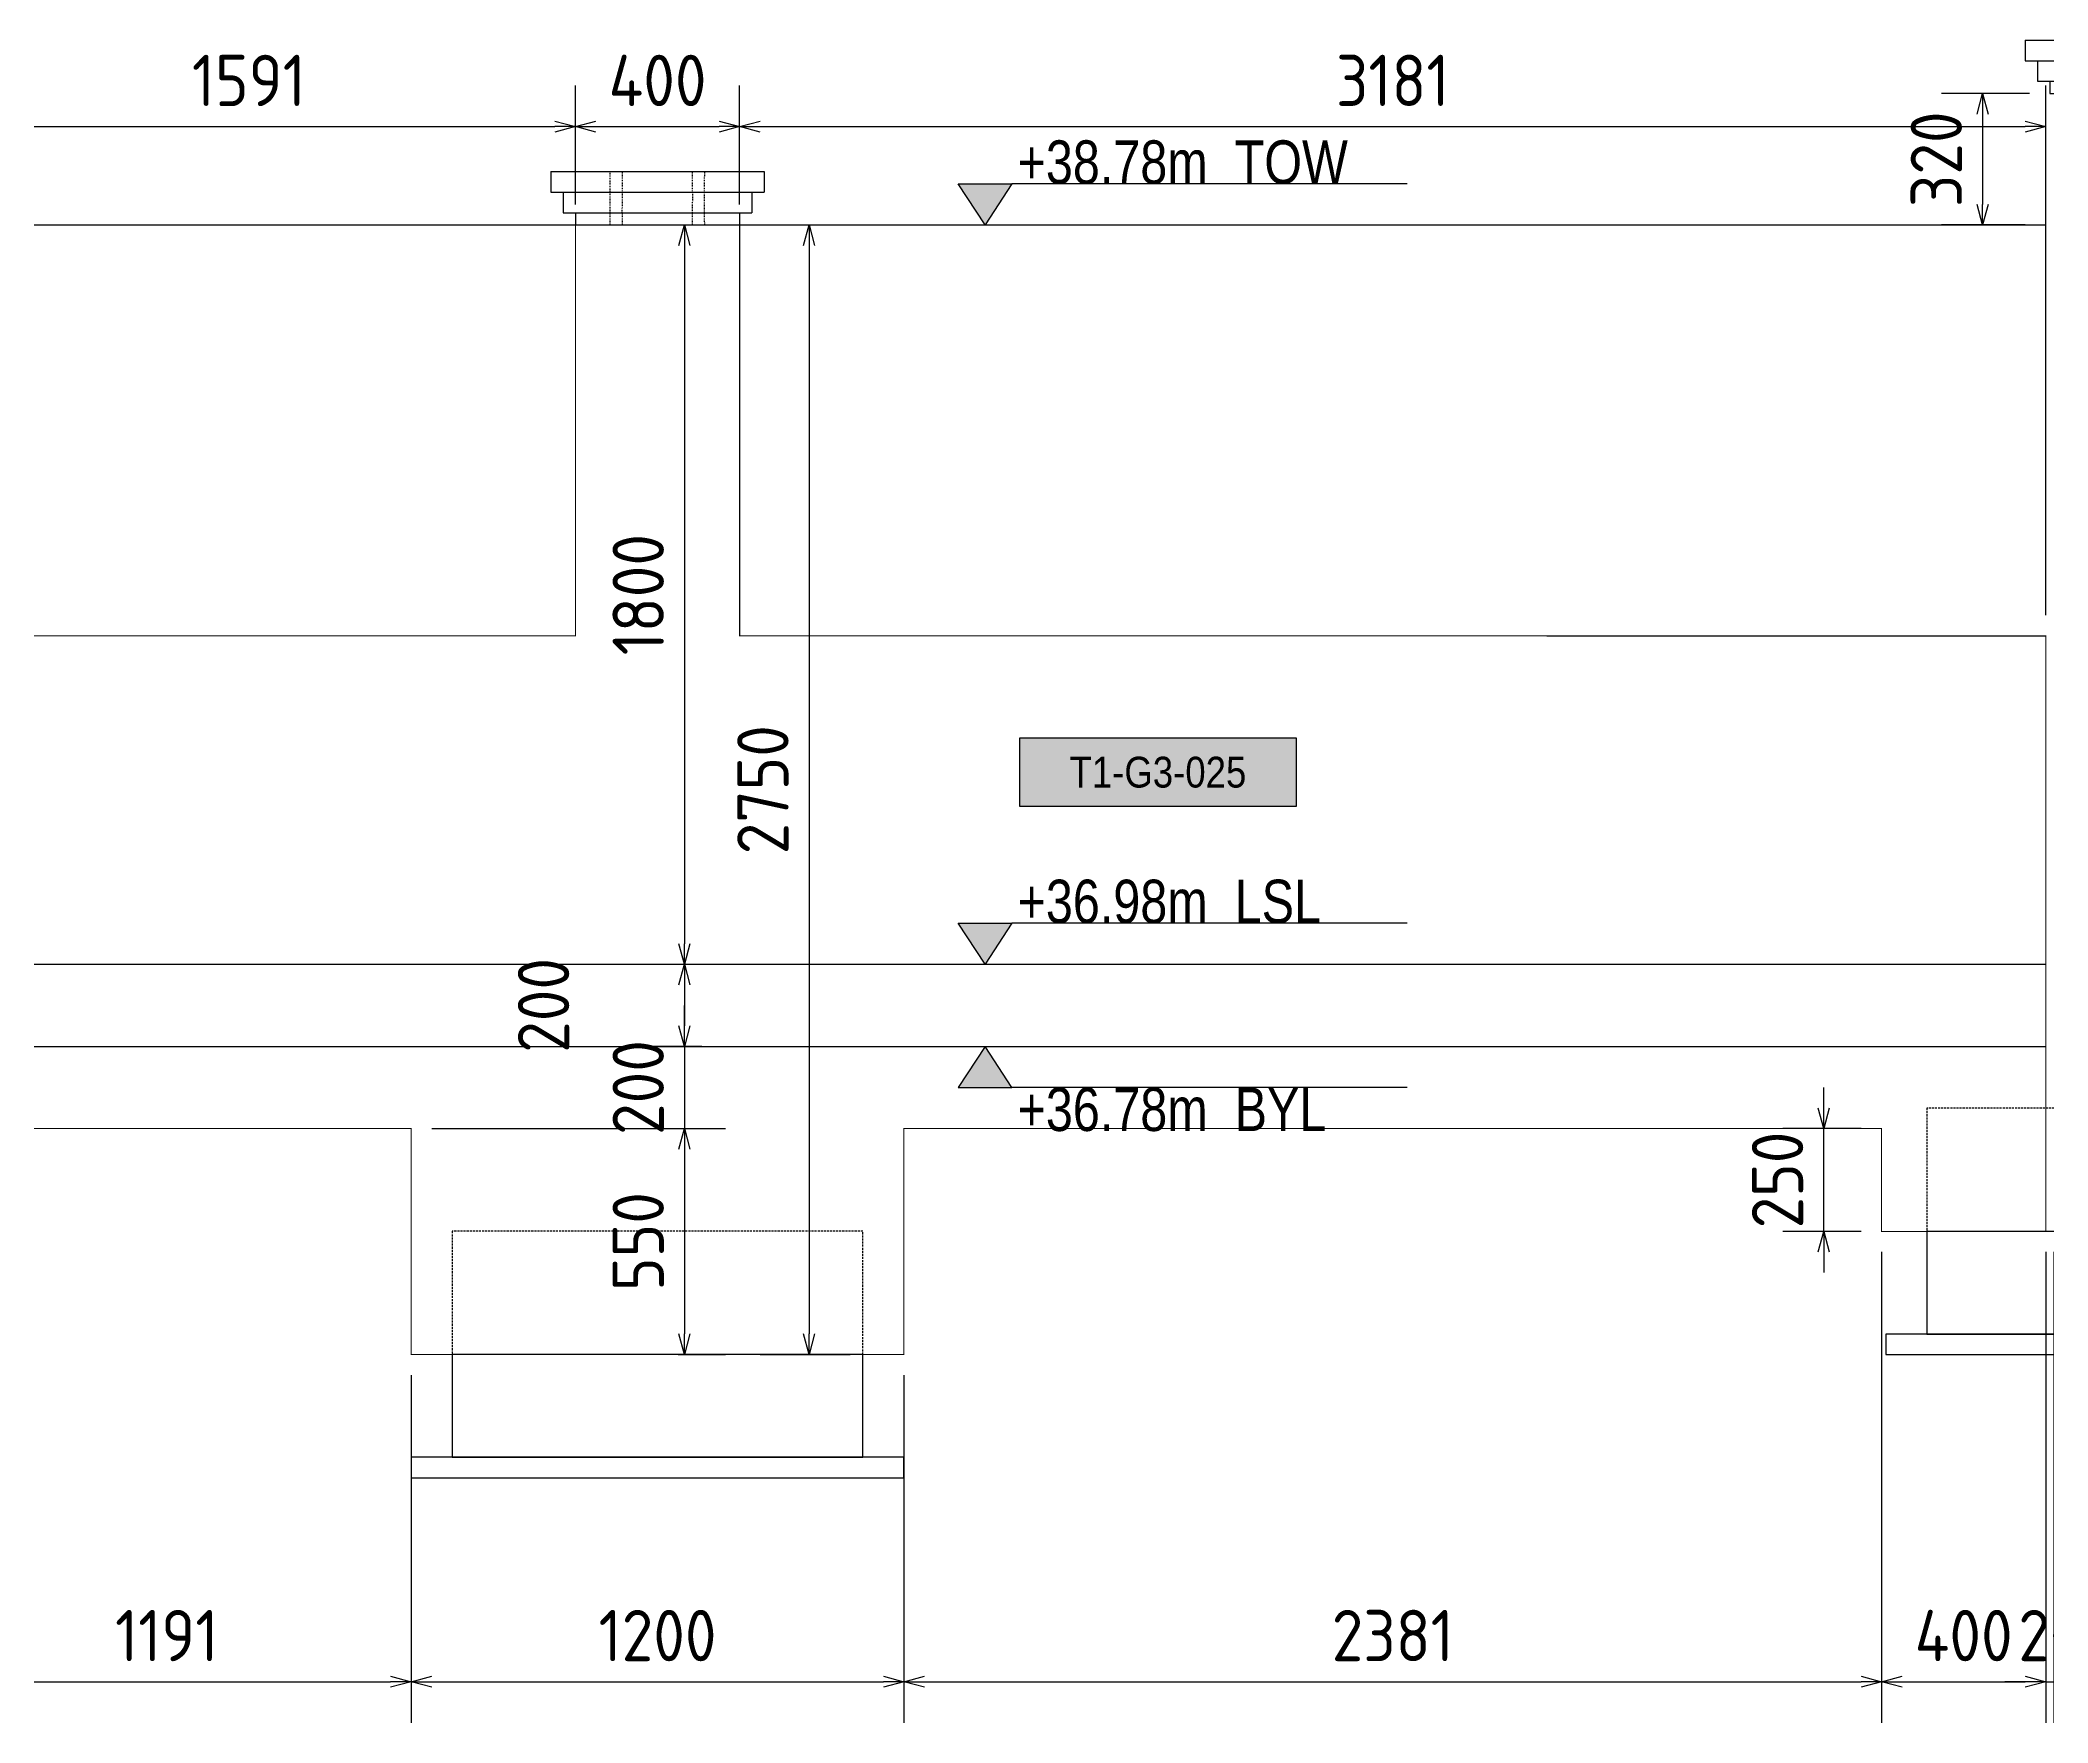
# Model space of a CAD drawing. Header units: centimetres. Extents: x -6122352 to 7132207, y -1694241 to 1947892.
# Drawn here: x 3279849 to 3284739, y 19755 to 23852 of the extents above; entities that cross this region are included whole.
import ezdxf
from ezdxf.enums import TextEntityAlignment as Align

# ---------------------------------------------------------------- set-up
doc = ezdxf.new("R2010")
doc.units = ezdxf.units.CM
doc.header["$MEASUREMENT"] = 0
doc.header["$PDMODE"] = 66
doc.header["$PDSIZE"] = 100
for name, pattern in [('23585-XR-AR-END-SETTING OUT PLAN$0$HIDDEN', [0.375, 0.25, -0.125]), ('DASHED2', [0.375, 0.25, -0.125]), ('DXK_LINE_DOT2', [3.9198, 1.9599, -1.9599])]:
    doc.linetypes.add(name, pattern=pattern)
for name, color, linetype in [('@MI-TYPE-01', 30, 'Continuous'), ('JML-Dimension', 1, 'Continuous'), ('PANEL-TAGS', 7, 'Continuous'), ('SECTION', 130, 'Continuous')]:
    doc.layers.add(name, color=color, linetype=linetype)
doc.styles.add('PANELTAG_STYLE', font='arial.ttf')
doc.styles.add('Schueco-BEMSTIL', font='isocpeur.ttf', dxfattribs={"width": 0.9})
doc.styles.add('txt-Pisa-std', font='arial.ttf', dxfattribs={"width": 0.8})
doc.dimstyles.new('MI- JWC-TXT-2.5 MM', dxfattribs={"dimscale": 1.5, "dimtxt": 2.5, "dimasz": 1, "dimexe": 2, "dimexo": 1, "dimgap": 1, "dimtad": 1, "dimdec": 0, "dimdsep": 46, "dimtxsty": 'Schueco-BEMSTIL', "dimblk": 'OPEN30', "dimcen": 0, "dimdle": 2, "dimclrd": 140, "dimclre": 8, "dimclrt": 40, "dimadec": 0, "dimazin": 2, "dimtfac": 1, "dimtdec": 0, "dimtix": 1, "dimtmove": 2, "dimatfit": 3, "dimldrblk": 'OPEN', "dimfxl": 2, "dimlwd": -1, "dimlwe": -1, "dimarcsym": 0})

# ---------------------------------------------------------------- blocks, each defined once
blk = doc.blocks.new('*U2058')
at = {"layer": 'JML-Dimension'}
h = blk.add_hatch(color=10, dxfattribs=at)
h.dxf.hatch_style = 1
h.paths.add_polyline_path([(0, 0), (-1.54, 2.37), (1.54, 2.37)])
blk.add_line((24.31, 2.37), (1.54, 2.37), dxfattribs=at)
blk.add_lwpolyline([(0, 0), (-1.54, 2.37), (1.54, 2.37), (0, 0)], dxfattribs=at)
at = {"color": 5, "style": 'txt-Pisa-std', "width": 0.8}
blk.add_attdef('+0.0', text='', height=2.5, dxfattribs=at).set_placement((1.87, 2.37), align=Align.BOTTOM_LEFT)
blk = doc.blocks.new('T1-FOOTING ELEVATION')
at = {"color": 9}
blk.add_lwpolyline([(-600, -250), (600, -250), (600, -300), (-600, -300)], close=True, dxfattribs=at)
at = {"layer": '@MI-TYPE-01', "color": 114, "linetype": '23585-XR-AR-END-SETTING OUT PLAN$0$HIDDEN', "ltscale": 20, "true_color": 0x139b48}
blk.add_lwpolyline([(-500, 0), (-500, 300), (500, 300), (500, 0)], dxfattribs=at)
at = {"layer": '@MI-TYPE-01', "color": 114, "true_color": 0x139b48}
blk.add_lwpolyline([(-500, 0), (500, 0), (500, -250), (-500, -250)], close=True, dxfattribs=at)
blk = doc.blocks.new('_Open30')
at = {"color": 0, "linetype": 'ByBlock', "lineweight": -2}
for p, q in [((-1, 0.268), (0, 0)), ((0, 0), (-1, -0.268)), ((0, 0), (-1, 0))]:
    blk.add_line(p, q, dxfattribs=at)
blk = doc.blocks.new('*D4688')
at = {"layer": '@MI-TYPE-01', "color": 8, "transparency": 16777216}
for p, q in [((3284694.2, 23721.8), (3284480.1, 23721.8)), ((3284684.2, 23401.8), (3284480.1, 23401.8))]:
    blk.add_line(p, q, dxfattribs=at)
at = {"layer": '@MI-TYPE-01', "color": 140, "transparency": 16777216}
blk.add_line((3284580.1, 23671.8), (3284580.1, 23451.8), dxfattribs=at)
at = {"layer": 'Defpoints', "color": 0, "transparency": 16777216}
for p in [(3284744.2, 23721.8), (3284580.1, 23401.8), (3284734.2, 23401.8)]:
    blk.add_point(p, dxfattribs=at)
at = {"layer": '@MI-TYPE-01', "color": 140, "transparency": 16777216, "xscale": 50, "yscale": 50, "zscale": 50}
for p, rotation in [((3284580.1, 23721.8), 90), ((3284580.1, 23401.8), 270)]:
    blk.add_blockref('_Open30', p, dxfattribs=dict(at, rotation=rotation))
at = {"layer": '@MI-TYPE-01', "color": 40, "transparency": 16777216, "insert": (3284467.6, 23561.8), "char_height": 125, "attachment_point": 5, "rotation": 90, "style": 'Schueco-BEMSTIL'}
blk.add_mtext('320', dxfattribs=at)
blk = doc.blocks.new('_Open')
at = {"color": 0, "linetype": 'ByBlock', "lineweight": -2}
for p, q in [((-1, 0.2), (0, 0)), ((-1, -0.2), (0, 0)), ((0, 0), (-1, 0))]:
    blk.add_line(p, q, dxfattribs=at)
blk = doc.blocks.new('*D4696')
at = {"layer": '@MI-TYPE-01', "color": 140, "transparency": 16777216}
for p, q in [((3284193.4, 21251.8), (3284193.4, 21301.8)), ((3284193.4, 20951.5), (3284193.4, 21201.8)), ((3284193.4, 20901.5), (3284193.4, 20851.5))]:
    blk.add_line(p, q, dxfattribs=at)
at = {"layer": '@MI-TYPE-01', "color": 8, "transparency": 16777216}
for p, q in [((3284284.2, 21201.8), (3284093.4, 21201.8)), ((3284284.2, 20951.5), (3284093.4, 20951.5))]:
    blk.add_line(p, q, dxfattribs=at)
at = {"layer": 'Defpoints', "color": 0, "transparency": 16777216}
for p in [(3284193.4, 21201.8), (3284334.2, 21201.8), (3284334.2, 20951.5)]:
    blk.add_point(p, dxfattribs=at)
at = {"layer": '@MI-TYPE-01', "color": 140, "transparency": 16777216, "xscale": 50, "yscale": 50, "zscale": 50}
for p, rotation in [((3284193.4, 21201.8), 270), ((3284193.4, 20951.5), 90)]:
    blk.add_blockref('_Open30', p, dxfattribs=dict(at, rotation=rotation))
at = {"layer": '@MI-TYPE-01', "color": 40, "transparency": 16777216, "insert": (3284080.9, 21076.6), "char_height": 125, "attachment_point": 5, "rotation": 90, "style": 'Schueco-BEMSTIL'}
blk.add_mtext('250', dxfattribs=at)
blk = doc.blocks.new('*D4707')
at = {"layer": '@MI-TYPE-01', "color": 8, "transparency": 16777216}
for p, q in [((3281403.1, 23401.8), (3281518.6, 23401.8)), ((3281403.1, 21601.8), (3281518.6, 21601.8))]:
    blk.add_line(p, q, dxfattribs=at)
at = {"layer": '@MI-TYPE-01', "color": 140, "transparency": 16777216}
blk.add_line((3281418.6, 23351.8), (3281418.6, 21651.8), dxfattribs=at)
at = {"layer": 'Defpoints', "color": 0, "transparency": 16777216}
for p in [(3281353.1, 23401.8), (3281353.1, 21601.8), (3281418.6, 21601.8)]:
    blk.add_point(p, dxfattribs=at)
at = {"layer": '@MI-TYPE-01', "color": 140, "transparency": 16777216, "xscale": 50, "yscale": 50, "zscale": 50}
for p, rotation in [((3281418.6, 23401.8), 90), ((3281418.6, 21601.8), 270)]:
    blk.add_blockref('_Open30', p, dxfattribs=dict(at, rotation=rotation))
at = {"layer": '@MI-TYPE-01', "color": 40, "transparency": 16777216, "insert": (3281306.1, 22501.8), "char_height": 125, "attachment_point": 5, "rotation": 90, "style": 'Schueco-BEMSTIL'}
blk.add_mtext('1800', dxfattribs=at)
blk = doc.blocks.new('*D4708')
at = {"layer": '@MI-TYPE-01', "color": 8, "transparency": 16777216}
for p, q in [((3281403.1, 21601.8), (3281518.6, 21601.8)), ((3281461.2, 21401.8), (3281318.6, 21401.8))]:
    blk.add_line(p, q, dxfattribs=at)
at = {"layer": '@MI-TYPE-01', "color": 140, "transparency": 16777216}
blk.add_line((3281418.6, 21551.8), (3281418.6, 21451.8), dxfattribs=at)
at = {"layer": 'Defpoints', "color": 0, "transparency": 16777216}
for p in [(3281353.1, 21601.8), (3281418.6, 21401.8), (3281511.2, 21401.8)]:
    blk.add_point(p, dxfattribs=at)
at = {"layer": '@MI-TYPE-01', "color": 140, "transparency": 16777216, "xscale": 50, "yscale": 50, "zscale": 50}
for p, rotation in [((3281418.6, 21601.8), 90), ((3281418.6, 21401.8), 270)]:
    blk.add_blockref('_Open30', p, dxfattribs=dict(at, rotation=rotation))
at = {"layer": '@MI-TYPE-01', "color": 40, "transparency": 16777216, "insert": (3281075.5, 21501.8), "char_height": 125, "attachment_point": 5, "rotation": 90, "style": 'Schueco-BEMSTIL'}
blk.add_mtext('200', dxfattribs=at)
blk = doc.blocks.new('*D4709')
at = {"layer": '@MI-TYPE-01', "color": 140, "transparency": 16777216}
for p, q in [((3281418.6, 21451.8), (3281418.6, 21501.8)), ((3281418.6, 21401.8), (3281418.6, 21201.8)), ((3281418.6, 21151.8), (3281418.6, 21101.8))]:
    blk.add_line(p, q, dxfattribs=at)
at = {"layer": '@MI-TYPE-01', "color": 8, "transparency": 16777216}
for p, q in [((3281461.2, 21401.8), (3281318.6, 21401.8)), ((3280803.1, 21201.8), (3281518.6, 21201.8))]:
    blk.add_line(p, q, dxfattribs=at)
at = {"layer": 'Defpoints', "color": 0, "transparency": 16777216}
for p in [(3281511.2, 21401.8), (3280753.1, 21201.8), (3281418.6, 21201.8)]:
    blk.add_point(p, dxfattribs=at)
at = {"layer": '@MI-TYPE-01', "color": 140, "transparency": 16777216, "xscale": 50, "yscale": 50, "zscale": 50}
for p, rotation in [((3281418.6, 21401.8), 270), ((3281418.6, 21201.8), 90)]:
    blk.add_blockref('_Open30', p, dxfattribs=dict(at, rotation=rotation))
at = {"layer": '@MI-TYPE-01', "color": 40, "transparency": 16777216, "insert": (3281306.1, 21301.8), "char_height": 125, "attachment_point": 5, "rotation": 90, "style": 'Schueco-BEMSTIL'}
blk.add_mtext('200', dxfattribs=at)
blk = doc.blocks.new('*D4710')
at = {"layer": '@MI-TYPE-01', "color": 8, "transparency": 16777216}
for p, q in [((3280803.1, 21201.8), (3281518.6, 21201.8)), ((3281403.1, 20651.8), (3281518.6, 20651.8))]:
    blk.add_line(p, q, dxfattribs=at)
at = {"layer": '@MI-TYPE-01', "color": 140, "transparency": 16777216}
blk.add_line((3281418.6, 21151.8), (3281418.6, 20701.8), dxfattribs=at)
at = {"layer": 'Defpoints', "color": 0, "transparency": 16777216}
for p in [(3280753.1, 21201.8), (3281353.1, 20651.8), (3281418.6, 20651.8)]:
    blk.add_point(p, dxfattribs=at)
at = {"layer": '@MI-TYPE-01', "color": 140, "transparency": 16777216, "xscale": 50, "yscale": 50, "zscale": 50}
for p, rotation in [((3281418.6, 21201.8), 90), ((3281418.6, 20651.8), 270)]:
    blk.add_blockref('_Open30', p, dxfattribs=dict(at, rotation=rotation))
at = {"layer": '@MI-TYPE-01', "color": 40, "transparency": 16777216, "insert": (3281306.1, 20926.8), "char_height": 125, "attachment_point": 5, "rotation": 90, "style": 'Schueco-BEMSTIL'}
blk.add_mtext('550', dxfattribs=at)
blk = doc.blocks.new('*D4711')
at = {"layer": '@MI-TYPE-01', "color": 8, "transparency": 16777216}
for p, q in [((3281603.1, 23401.8), (3281822.2, 23401.8)), ((3281603.1, 20651.8), (3281822.2, 20651.8))]:
    blk.add_line(p, q, dxfattribs=at)
at = {"layer": '@MI-TYPE-01', "color": 140, "transparency": 16777216}
blk.add_line((3281722.2, 23351.8), (3281722.2, 20701.8), dxfattribs=at)
at = {"layer": 'Defpoints', "color": 0, "transparency": 16777216}
for p in [(3281553.1, 23401.8), (3281553.1, 20651.8), (3281722.2, 20651.8)]:
    blk.add_point(p, dxfattribs=at)
at = {"layer": '@MI-TYPE-01', "color": 140, "transparency": 16777216, "xscale": 50, "yscale": 50, "zscale": 50}
for p, rotation in [((3281722.2, 23401.8), 90), ((3281722.2, 20651.8), 270)]:
    blk.add_blockref('_Open30', p, dxfattribs=dict(at, rotation=rotation))
at = {"layer": '@MI-TYPE-01', "color": 40, "transparency": 16777216, "insert": (3281609.7, 22026.8), "char_height": 125, "attachment_point": 5, "rotation": 90, "style": 'Schueco-BEMSTIL'}
blk.add_mtext('2750', dxfattribs=at)
blk = doc.blocks.new('PANELTAG')
at = {"layer": 'PANEL-TAGS', "color": 1}
blk.add_lwpolyline([(-13.5, -3.3), (13.5, -3.3), (13.5, 3.3), (-13.5, 3.3)], close=True, dxfattribs=at)
at = {"layer": 'PANEL-TAGS', "color": 40, "true_color": 0xffd700}
blk.add_solid([(-13.5, -3.3), (13.5, -3.3), (-13.5, 3.3), (13.5, 3.3)], dxfattribs=at)
at = {"layer": 'PANEL-TAGS', "color": 5, "style": 'PANELTAG_STYLE', "width": 0.85}
blk.add_attdef('TAGNO', text='', height=3, dxfattribs=at).set_placement((0, 0), align=Align.MIDDLE)
blk = doc.blocks.new('*D4733')
at = {"layer": '@MI-TYPE-01', "color": 8, "transparency": 16777216}
for p, q in [((3279562.5, 21151.8), (3279562.5, 19754.9)), ((3280753.1, 20601.8), (3280753.1, 19754.9))]:
    blk.add_line(p, q, dxfattribs=at)
at = {"layer": '@MI-TYPE-01', "color": 140, "transparency": 16777216}
blk.add_line((3279612.5, 19854.9), (3280703.1, 19854.9), dxfattribs=at)
at = {"layer": 'Defpoints', "color": 0, "transparency": 16777216}
for p in [(3279562.5, 21201.8), (3280753.1, 20651.8), (3280753.1, 19854.9)]:
    blk.add_point(p, dxfattribs=at)
at = {"layer": '@MI-TYPE-01', "color": 140, "transparency": 16777216, "xscale": 50, "yscale": 50, "zscale": 50, "rotation": 180}
blk.add_blockref('_Open30', (3279562.5, 19854.9), dxfattribs=at)
at = {"layer": '@MI-TYPE-01', "color": 140, "transparency": 16777216, "xscale": 50, "yscale": 50, "zscale": 50}
blk.add_blockref('_Open30', (3280753.1, 19854.9), dxfattribs=at)
at = {"layer": '@MI-TYPE-01', "color": 40, "transparency": 16777216, "insert": (3280157.8, 19967.4), "char_height": 125, "attachment_point": 5, "style": 'Schueco-BEMSTIL'}
blk.add_mtext('1191', dxfattribs=at)
blk = doc.blocks.new('*D4734')
at = {"layer": '@MI-TYPE-01', "color": 8, "transparency": 16777216}
for p, q in [((3280753.1, 20601.8), (3280753.1, 19754.9)), ((3281953.1, 20601.8), (3281953.1, 19754.9))]:
    blk.add_line(p, q, dxfattribs=at)
at = {"layer": '@MI-TYPE-01', "color": 140, "transparency": 16777216}
blk.add_line((3280803.1, 19854.9), (3281903.1, 19854.9), dxfattribs=at)
at = {"layer": 'Defpoints', "color": 0, "transparency": 16777216}
for p in [(3280753.1, 20651.8), (3281953.1, 20651.8), (3281953.1, 19854.9)]:
    blk.add_point(p, dxfattribs=at)
at = {"layer": '@MI-TYPE-01', "color": 140, "transparency": 16777216, "xscale": 50, "yscale": 50, "zscale": 50, "rotation": 180}
blk.add_blockref('_Open30', (3280753.1, 19854.9), dxfattribs=at)
at = {"layer": '@MI-TYPE-01', "color": 140, "transparency": 16777216, "xscale": 50, "yscale": 50, "zscale": 50}
blk.add_blockref('_Open30', (3281953.1, 19854.9), dxfattribs=at)
at = {"layer": '@MI-TYPE-01', "color": 40, "transparency": 16777216, "insert": (3281353.1, 19967.4), "char_height": 125, "attachment_point": 5, "style": 'Schueco-BEMSTIL'}
blk.add_mtext('1200', dxfattribs=at)
blk = doc.blocks.new('*D4735')
at = {"layer": '@MI-TYPE-01', "color": 8, "transparency": 16777216}
for p, q in [((3284334.2, 20901.5), (3284334.2, 19754.9)), ((3281953.1, 20601.8), (3281953.1, 19754.9))]:
    blk.add_line(p, q, dxfattribs=at)
at = {"layer": '@MI-TYPE-01', "color": 140, "transparency": 16777216}
blk.add_line((3282003.1, 19854.9), (3284284.2, 19854.9), dxfattribs=at)
at = {"layer": 'Defpoints', "color": 0, "transparency": 16777216}
for p in [(3284334.2, 20951.5), (3281953.1, 20651.8), (3284334.2, 19854.9)]:
    blk.add_point(p, dxfattribs=at)
at = {"layer": '@MI-TYPE-01', "color": 140, "transparency": 16777216, "xscale": 50, "yscale": 50, "zscale": 50, "rotation": 180}
blk.add_blockref('_Open30', (3281953.1, 19854.9), dxfattribs=at)
at = {"layer": '@MI-TYPE-01', "color": 140, "transparency": 16777216, "xscale": 50, "yscale": 50, "zscale": 50}
blk.add_blockref('_Open30', (3284334.2, 19854.9), dxfattribs=at)
at = {"layer": '@MI-TYPE-01', "color": 40, "transparency": 16777216, "insert": (3283143.7, 19967.4), "char_height": 125, "attachment_point": 5, "style": 'Schueco-BEMSTIL'}
blk.add_mtext('2381', dxfattribs=at)
blk = doc.blocks.new('*D4736')
at = {"layer": '@MI-TYPE-01', "color": 8, "transparency": 16777216}
for p, q in [((3284334.2, 20901.5), (3284334.2, 19754.9)), ((3284734.2, 20901.5), (3284734.2, 19754.9))]:
    blk.add_line(p, q, dxfattribs=at)
at = {"layer": '@MI-TYPE-01', "color": 140, "transparency": 16777216}
blk.add_line((3284384.2, 19854.9), (3284684.2, 19854.9), dxfattribs=at)
at = {"layer": 'Defpoints', "color": 0, "transparency": 16777216}
for p in [(3284334.2, 20951.5), (3284734.2, 20951.5), (3284734.2, 19854.9)]:
    blk.add_point(p, dxfattribs=at)
at = {"layer": '@MI-TYPE-01', "color": 140, "transparency": 16777216, "xscale": 50, "yscale": 50, "zscale": 50, "rotation": 180}
blk.add_blockref('_Open30', (3284334.2, 19854.9), dxfattribs=at)
at = {"layer": '@MI-TYPE-01', "color": 140, "transparency": 16777216, "xscale": 50, "yscale": 50, "zscale": 50}
blk.add_blockref('_Open30', (3284734.2, 19854.9), dxfattribs=at)
at = {"layer": '@MI-TYPE-01', "color": 40, "transparency": 16777216, "insert": (3284534.2, 19967.4), "char_height": 125, "attachment_point": 5, "style": 'Schueco-BEMSTIL'}
blk.add_mtext('400', dxfattribs=at)
blk = doc.blocks.new('*D4737')
at = {"layer": '@MI-TYPE-01', "color": 8, "transparency": 16777216}
for p, q in [((3284734.2, 20901.5), (3284734.2, 19754.9)), ((3284754.2, 20901.5), (3284754.2, 19754.9))]:
    blk.add_line(p, q, dxfattribs=at)
at = {"layer": '@MI-TYPE-01', "color": 140, "transparency": 16777216}
for p, q in [((3284684.2, 19854.9), (3284634.2, 19854.9)), ((3284734.2, 19854.9), (3284754.2, 19854.9)), ((3284804.2, 19854.9), (3284854.2, 19854.9))]:
    blk.add_line(p, q, dxfattribs=at)
at = {"layer": 'Defpoints', "color": 0, "transparency": 16777216}
for p in [(3284734.2, 20951.5), (3284754.2, 20951.5), (3284754.2, 19854.9)]:
    blk.add_point(p, dxfattribs=at)
at = {"layer": '@MI-TYPE-01', "color": 140, "transparency": 16777216, "xscale": 50, "yscale": 50, "zscale": 50}
blk.add_blockref('_Open30', (3284734.2, 19854.9), dxfattribs=at)
at = {"layer": '@MI-TYPE-01', "color": 140, "transparency": 16777216, "xscale": 50, "yscale": 50, "zscale": 50, "rotation": 180}
blk.add_blockref('_Open30', (3284754.2, 19854.9), dxfattribs=at)
at = {"layer": '@MI-TYPE-01', "color": 40, "transparency": 16777216, "insert": (3284744.2, 19967.4), "char_height": 125, "attachment_point": 5, "style": 'Schueco-BEMSTIL'}
blk.add_mtext('20', dxfattribs=at)
blk = doc.blocks.new('*D4764')
at = {"layer": '@MI-TYPE-01', "color": 8, "transparency": 16777216}
for p, q in [((3279562.5, 22451.8), (3279562.5, 23741.3)), ((3281153.1, 23451.8), (3281153.1, 23741.3))]:
    blk.add_line(p, q, dxfattribs=at)
at = {"layer": '@MI-TYPE-01', "color": 140, "transparency": 16777216}
blk.add_line((3279612.5, 23641.3), (3281103.1, 23641.3), dxfattribs=at)
at = {"layer": 'Defpoints', "color": 0, "transparency": 16777216}
for p in [(3281153.1, 23641.3), (3281153.1, 23401.8), (3279562.5, 22401.8)]:
    blk.add_point(p, dxfattribs=at)
at = {"layer": '@MI-TYPE-01', "color": 140, "transparency": 16777216, "xscale": 50, "yscale": 50, "zscale": 50, "rotation": 180}
blk.add_blockref('_Open30', (3279562.5, 23641.3), dxfattribs=at)
at = {"layer": '@MI-TYPE-01', "color": 140, "transparency": 16777216, "xscale": 50, "yscale": 50, "zscale": 50}
blk.add_blockref('_Open30', (3281153.1, 23641.3), dxfattribs=at)
at = {"layer": '@MI-TYPE-01', "color": 40, "transparency": 16777216, "insert": (3280357.8, 23753.8), "char_height": 125, "attachment_point": 5, "style": 'Schueco-BEMSTIL'}
blk.add_mtext('1591', dxfattribs=at)
blk = doc.blocks.new('*D4765')
at = {"layer": '@MI-TYPE-01', "color": 8, "transparency": 16777216}
for p, q in [((3281153.1, 23451.8), (3281153.1, 23741.3)), ((3281553.1, 23451.8), (3281553.1, 23741.3))]:
    blk.add_line(p, q, dxfattribs=at)
at = {"layer": '@MI-TYPE-01', "color": 140, "transparency": 16777216}
blk.add_line((3281203.1, 23641.3), (3281503.1, 23641.3), dxfattribs=at)
at = {"layer": 'Defpoints', "color": 0, "transparency": 16777216}
for p in [(3281553.1, 23641.3), (3281153.1, 23401.8), (3281553.1, 23401.8)]:
    blk.add_point(p, dxfattribs=at)
at = {"layer": '@MI-TYPE-01', "color": 140, "transparency": 16777216, "xscale": 50, "yscale": 50, "zscale": 50, "rotation": 180}
blk.add_blockref('_Open30', (3281153.1, 23641.3), dxfattribs=at)
at = {"layer": '@MI-TYPE-01', "color": 140, "transparency": 16777216, "xscale": 50, "yscale": 50, "zscale": 50}
blk.add_blockref('_Open30', (3281553.1, 23641.3), dxfattribs=at)
at = {"layer": '@MI-TYPE-01', "color": 40, "transparency": 16777216, "insert": (3281353.1, 23753.8), "char_height": 125, "attachment_point": 5, "style": 'Schueco-BEMSTIL'}
blk.add_mtext('400', dxfattribs=at)
blk = doc.blocks.new('*D4766')
at = {"layer": '@MI-TYPE-01', "color": 8, "transparency": 16777216}
for p, q in [((3281553.1, 23451.8), (3281553.1, 23741.3)), ((3284734.2, 22451.8), (3284734.2, 23741.3))]:
    blk.add_line(p, q, dxfattribs=at)
at = {"layer": '@MI-TYPE-01', "color": 140, "transparency": 16777216}
blk.add_line((3281603.1, 23641.3), (3284684.2, 23641.3), dxfattribs=at)
at = {"layer": 'Defpoints', "color": 0, "transparency": 16777216}
for p in [(3284734.2, 23641.3), (3281553.1, 23401.8), (3284734.2, 22401.8)]:
    blk.add_point(p, dxfattribs=at)
at = {"layer": '@MI-TYPE-01', "color": 140, "transparency": 16777216, "xscale": 50, "yscale": 50, "zscale": 50, "rotation": 180}
blk.add_blockref('_Open30', (3281553.1, 23641.3), dxfattribs=at)
at = {"layer": '@MI-TYPE-01', "color": 140, "transparency": 16777216, "xscale": 50, "yscale": 50, "zscale": 50}
blk.add_blockref('_Open30', (3284734.2, 23641.3), dxfattribs=at)
at = {"layer": '@MI-TYPE-01', "color": 40, "transparency": 16777216, "insert": (3283143.7, 23753.8), "char_height": 125, "attachment_point": 5, "style": 'Schueco-BEMSTIL'}
blk.add_mtext('3181', dxfattribs=at)
blk = doc.blocks.new('COPING')
at = {"color": 144, "linetype": 'Continuous', "true_color": 0x1571b2}
for p, q in [((-40577.1, 19537.3), (-40057.1, 19537.3)), ((-40577.1, 19537.3), (-40577.1, 19487.3)), ((-40057.1, 19537.3), (-40057.1, 19487.3)), ((-40577.1, 19487.3), (-40057.1, 19487.3)), ((-40547.1, 19487.3), (-40547.1, 19437.3)), ((-40087.1, 19487.3), (-40087.1, 19437.3)), ((-40547.1, 19437.3), (-40087.1, 19437.3)), ((-40517.1, 19437.3), (-40517.1, 19407.3)), ((-40117.1, 19437.3), (-40117.1, 19407.3)), ((-40517.1, 19407.3), (-40117.1, 19407.3))]:
    blk.add_line(p, q, dxfattribs=at)
at = {"color": 144, "linetype": 'DXK_LINE_DOT2', "true_color": 0x1571b2}
for p, q in [((-40432.1, 19437.3), (-40432.1, 19537.3)), ((-40402.1, 19487.3), (-40402.1, 19537.3)), ((-40232.1, 19487.3), (-40232.1, 19537.3)), ((-40203.1, 19487.3), (-40202.1, 19537.3)), ((-40403.1, 19437.9), (-40402.1, 19487)), ((-40232.1, 19437.6), (-40231.1, 19486.8)), ((-40203.1, 19438.4), (-40203.1, 19486.5)), ((-40432.1, 19407.3), (-40432.1, 19437.3)), ((-40402.1, 19407.3), (-40402.1, 19437.3)), ((-40232.1, 19407.3), (-40232.1, 19437.3)), ((-40202.1, 19407.3), (-40203.1, 19437.3))]:
    blk.add_line(p, q, dxfattribs=at)

msp = doc.modelspace()

# ---------------------------------------------------------------- linework, layer by layer
at = {"color": 160, "linetype": 'DASHED2', "ltscale": 5}
for points in [[(3266139.35442, 23401.81403), (3284734.23487, 23401.81403)], [(3266139.35442, 21601.81403), (3284734.23487, 21601.81403)], [(3266139.35442, 21401.81403), (3284734.23487, 21401.81403)]]:
    msp.add_lwpolyline(points, dxfattribs=at)
at = {"layer": '@MI-TYPE-01', "color": 30}
msp.add_line((3283518.97099, 22401.81403), (3284734.23487, 22401.81403), dxfattribs=at)
at = {"layer": '@MI-TYPE-01', "color": 30, "ltscale": 20, "const_width": 2.5}
msp.add_lwpolyline([(3284734.23487, 20961.57223), (3284734.23487, 22401.81403), (3284734.23487, 22401.81403), (3284734.23487, 22401.81403), (3284351.82976, 22401.81403), (3284351.82976, 22401.81403), (3281553.11076, 22401.81403), (3281553.11076, 23401.81403), (3281153.11076, 23401.81403), (3281153.11076, 22401.81403), (3279562.54873, 22401.81403), (3279562.54873, 21201.81403), (3280753.11076, 21201.81403), (3280753.11076, 20651.81403), (3281953.11076, 20651.81403), (3281953.11076, 21201.81403), (3284334.23487, 21201.81403), (3284334.23488, 20951.47441), (3284734.23487, 20951.54406), (3284734.23487, 20961.57223), (3284734.23487, 20961.57223)], dxfattribs=at)

# ---------------------------------------------------------------- block references
for p in [(3325261.33929, 4314.49582), (3321670.21517, 3994.49583)]:
    msp.add_blockref('COPING', p)
at = {"layer": '@MI-TYPE-01', "color": 30, "xscale": -1}
for p in [(3284944.25577, 20951.50923), (3281353.11076, 20651.81403)]:
    msp.add_blockref('T1-FOOTING ELEVATION', p, dxfattribs=at)
at = {"layer": 'PANEL-TAGS', "color": 6}
ref = msp.add_blockref('PANELTAG', (3282571.77554, 22069.61462), dxfattribs=dict(at, xscale=25, yscale=25, zscale=25))
ref.add_attrib('TAGNO', 'T1-G3-025', dxfattribs={"color": 5, "height": 75, "style": 'PANELTAG_STYLE', "width": 0.85}).set_placement((3282571.77554, 22069.61462), align=Align.MIDDLE_CENTER)
at = {"layer": 'SECTION', "color": 6}
ref = msp.add_blockref('*U2058', (3282150.72248, 23401.81403), dxfattribs=dict(at, xscale=42.30147098076819, yscale=42.30147098076819, zscale=42.30147098076819))
ref.add_attrib('+0.0', '+38.78m  TOW', (3282229.85113, 23502.07109), dxfattribs={"layer": 'JML-Dimension', "color": 5, "height": 105.7536775, "style": 'txt-Pisa-std', "width": 0.8})
ref = msp.add_blockref('*U2058', (3282150.72248, 21601.81403), dxfattribs=dict(at, xscale=42.30147098076819, yscale=42.30147098076819, zscale=42.30147098076819))
ref.add_attrib('+0.0', '+36.98m  LSL', (3282229.85113, 21702.07109), dxfattribs={"layer": 'JML-Dimension', "color": 5, "height": 105.7536775, "style": 'txt-Pisa-std', "width": 0.8})
ref = msp.add_blockref('*U2058', (3282150.72248, 21401.81403), dxfattribs=dict(at, xscale=-42.30147098076819, yscale=42.30147098076819, zscale=42.30147098076819, rotation=180))
ref.add_attrib('+0.0', '+36.78m  BYL', (3282229.85113, 21195.87542), dxfattribs={"layer": 'JML-Dimension', "color": 5, "height": 105.7536775, "style": 'txt-Pisa-std', "width": 0.8})

# ---------------------------------------------------------------- dimensions: what is measured, and where the dimension line sits
at = {"layer": '@MI-TYPE-01', "color": 6}
for base, p1, p2, picture, middle in [((3281153.11076, 23641.28632), (3279562.54873, 22401.81403), (3281153.11076, 23401.81403), '*D4764', (3280357.82974, 23753.78632)), ((3281553.11076, 23641.28632), (3281153.11076, 23401.81403), (3281553.11076, 23401.81403), '*D4765', (3281353.11076, 23753.78632)), ((3284734.23487, 23641.28632), (3281553.11076, 23401.81403), (3284734.23487, 22401.81403), '*D4766', (3283143.67282, 23753.78632)), ((3280753.11076, 19854.94002), (3279562.54873, 21201.81403), (3280753.11076, 20651.81403), '*D4733', (3280157.82974, 19967.44002)), ((3284334.23488, 19854.94002), (3281953.11076, 20651.81403), (3284334.23488, 20951.47441), '*D4735', (3283143.67282, 19967.44002)), ((3284734.23487, 19854.94002), (3284334.23488, 20951.47441), (3284734.23487, 20951.54406), '*D4736', (3284534.23487, 19967.44002)), ((3284754.21329, 19854.94002), (3284734.23487, 20951.54406), (3284754.21329, 20951.50923), '*D4737', (3284744.22408, 19967.44002)), ((3281953.11076, 19854.94002), (3280753.11076, 20651.81403), (3281953.11076, 20651.81403), '*D4734', (3281353.11076, 19967.44002))]:
    dim = msp.add_linear_dim(base=base, p1=p1, p2=p2, dimstyle='MI- JWC-TXT-2.5 MM', dxfattribs=at)
    dim.commit()
    dim.dimension.update_dxf_attribs({"geometry": picture, "text_midpoint": middle})
for base, p1, p2, picture, middle in [((3284580.09654, 23401.81403), (3284744.23487, 23721.81402), (3284734.23487, 23401.81403), '*D4688', (3284467.59654, 23561.81402)), ((3281418.55033, 21601.81403), (3281353.11076, 23401.81403), (3281353.11076, 21601.81403), '*D4707', (3281306.05033, 22501.81403)), ((3281722.22447, 20651.81403), (3281553.11076, 23401.81403), (3281553.11076, 20651.81403), '*D4711', (3281609.72447, 22026.81403)), ((3281418.55033, 21201.81403), (3281511.17772, 21401.81403), (3280753.11076, 21201.81403), '*D4709', (3281306.05033, 21301.81403)), ((3284193.39058, 21201.81403), (3284334.23488, 20951.47441), (3284334.23487, 21201.81403), '*D4696', (3284080.89058, 21076.64422)), ((3281418.55033, 20651.81403), (3280753.11076, 21201.81403), (3281353.11076, 20651.81403), '*D4710', (3281306.05033, 20926.81403))]:
    dim = msp.add_linear_dim(base=base, p1=p1, p2=p2, angle=90, dimstyle='MI- JWC-TXT-2.5 MM', dxfattribs=at)
    dim.commit()
    dim.dimension.update_dxf_attribs({"geometry": picture, "text_midpoint": middle})
dim = msp.add_linear_dim(base=(3281418.55033, 21401.81403), p1=(3281353.11076, 21601.81403), p2=(3281511.17772, 21401.81403), angle=90, dimstyle='MI- JWC-TXT-2.5 MM', dxfattribs=at)
dim.commit()
dim.dimension.update_dxf_attribs({"geometry": '*D4708', "text_midpoint": (3281075.52814, 21501.81403), "dimtype": 160})

doc.saveas('drawing.dxf')
